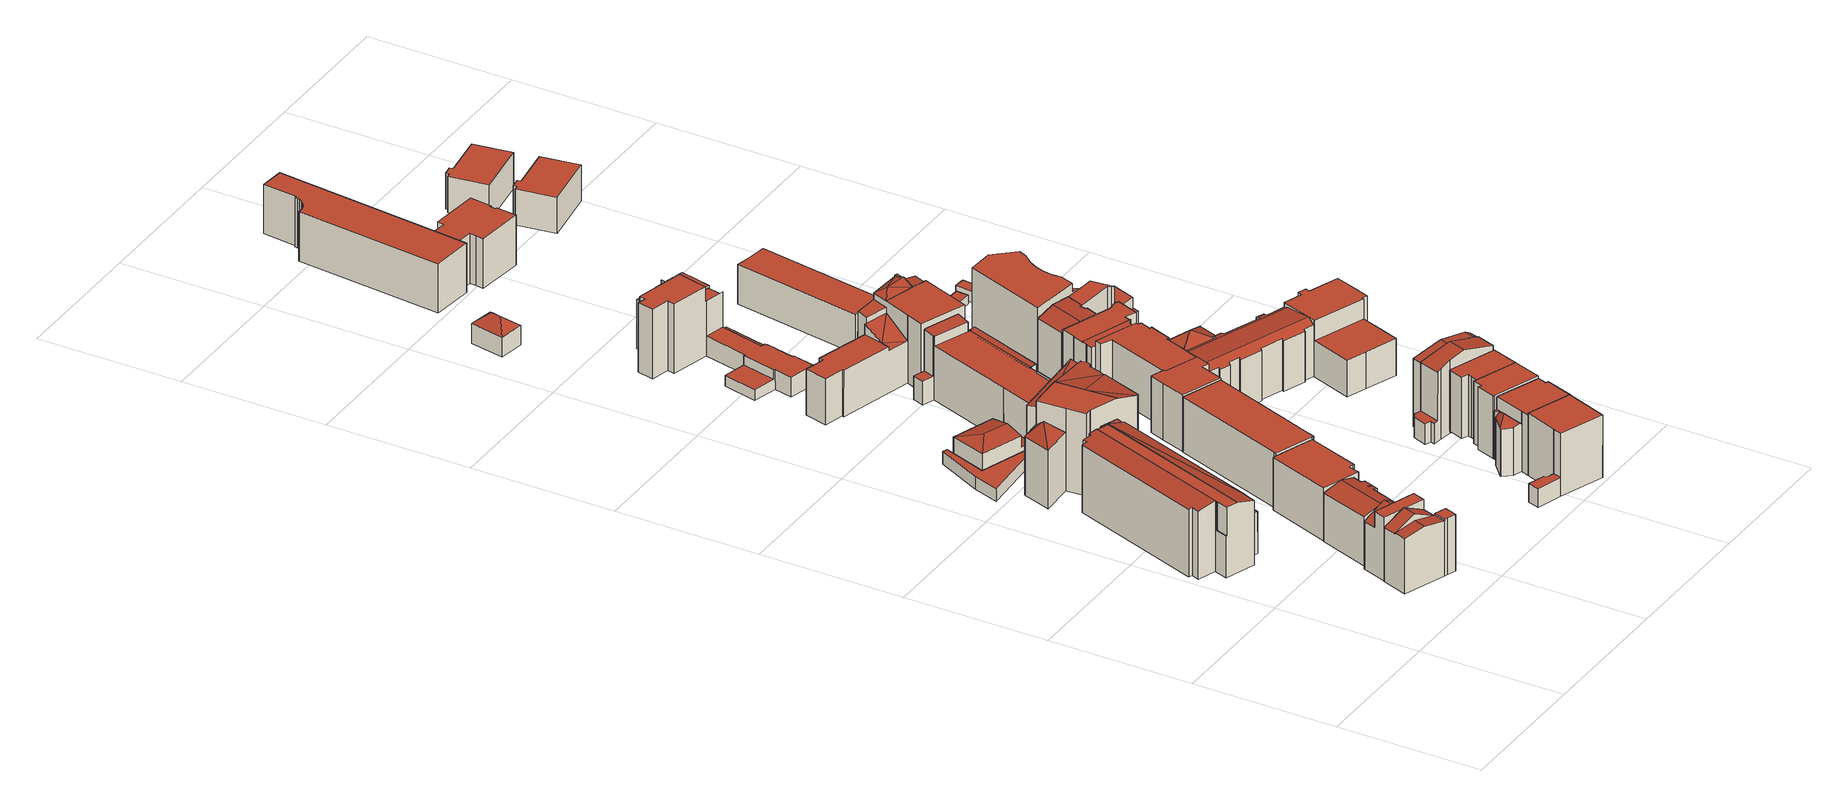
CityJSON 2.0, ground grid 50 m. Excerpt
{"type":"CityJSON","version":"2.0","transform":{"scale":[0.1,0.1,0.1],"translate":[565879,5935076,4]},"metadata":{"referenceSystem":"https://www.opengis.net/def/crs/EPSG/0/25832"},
"CityObjects":{
"building1":{"type":"Building","attributes":{"Gemeindeschluessel":"02000000","Geometrietyp2DReferenz":"3000","function":"31001_1010","roofType":"3100","measuredHeight":22.83,"storeysAboveGround":3},"geometry":[{"type":"MultiSurface","lod":"2","boundaries":[[[0,1,2,3,4]],[[2,5,6,7,8]],[[9,10,11,1,0]],[[11,12,13,6,5]],[[14,15,16,17,18]],[[8,3,2]],[[11,10,12]],[[9,15,14,10]],[[19,18,17,20]],[[20,17,16,21]],[[21,16,15,22]],[[23,24,25,26,19,20,21,22]],[[23,22,15,9,0,4]],[[19,26,10,14,18]],[[26,25,13,12,10]],[[1,11,5,2]],[[25,24,7,6,13]],[[24,23,4,3,8,7]]],"semantics":{"surfaces":[{"type":"RoofSurface"},{"type":"WallSurface"},{"type":"GroundSurface"}],"values":[0,0,0,0,0,1,1,1,1,1,1,2,1,1,1,1,1,1]}}]},
"building2":{"type":"Building","attributes":{"Gemeindeschluessel":"02000000","Geometrietyp2DReferenz":"3000","function":"31001_1010","roofType":"3100","measuredHeight":22.33,"storeysAboveGround":3},"geometry":[{"type":"MultiSurface","lod":"2","boundaries":[[[27,28,29,30]],[[31,32,33,34]],[[32,31,35,36]],[[37,29,28,38]],[[39,36,35,40]],[[41,42,43,44]],[[44,43,45,46]],[[47,48,49,50]],[[51,33,32,36,39,42,41]],[[47,50,52,37,38,51,41,44,46]],[[48,47,46,45]],[[52,50,49,40,35]],[[37,52,35,30,29]],[[27,30,35,31,34]],[[51,38,28,27,34,33]],[[48,45,43,42,39,40,49]]],"semantics":{"surfaces":[{"type":"RoofSurface"},{"type":"WallSurface"},{"type":"GroundSurface"}],"values":[0,0,0,1,1,1,1,1,1,2,1,1,1,1,1,0]}}]},
"building3":{"type":"Building","attributes":{"Gemeindeschluessel":"02000000","Geometrietyp2DReferenz":"3000","function":"31001_2010","roofType":"1000","measuredHeight":24.83,"storeysAboveGround":5},"geometry":[{"type":"MultiSurface","lod":"2","boundaries":[[[53,54,55,56,57,58,59,60,61,62,63,64]],[[65,66,67,68]],[[69,70,71,72]],[[73,74,75,76]],[[77,64,63,78]],[[78,63,62,79]],[[79,62,61,80]],[[80,61,60,81]],[[81,60,59,82]],[[83,58,57,84]],[[74,84,57,56,75]],[[85,55,54,86]],[[86,54,53,87]],[[87,53,64,77]],[[73,88,84,74]],[[72,66,65,69]],[[89,90,91,92]],[[92,91,93,94]],[[94,93,95,96]],[[82,59,58,83,97,67,98]],[[96,95,99,68,100,101]],[[102,103,85,86,87,77,78,79,80,81,82,98,104,105,89,92,94,96,101]],[[103,102,106,107,108,88,73,76]],[[105,104,71,70,109,110]],[[90,89,105,110]],[[109,70,69,65,68,99]],[[104,98,67,66,72,71]],[[106,102,101,100]],[[67,97,108,107]],[[85,103,76,75,56,55]],[[109,99,95,93,91,90,110]],[[107,106,100,68,67]],[[108,97,83,84,88]]],"semantics":{"surfaces":[{"type":"RoofSurface"},{"type":"WallSurface"},{"type":"GroundSurface"}],"values":[0,0,0,0,1,1,1,1,1,1,1,1,1,1,1,1,1,1,1,1,1,2,1,1,1,1,1,1,1,1,0,0,0]}}]},
"building4":{"type":"Building","attributes":{"Gemeindeschluessel":"02000000","Geometrietyp2DReferenz":"3000","function":"31001_3020","roofType":"3100","measuredHeight":18.95,"storeysAboveGround":5},"geometry":[{"type":"MultiSurface","lod":"2","boundaries":[[[111,112,113,114,115,116]],[[117,118,119,120,121,122,123,124,125,126,114]],[[127,128,129,117,113,112]],[[130,131,132,133,134,135]],[[136,137,138,139]],[[140,141,142,143]],[[143,142,144,145]],[[134,146,147,135]],[[148,149,150,151]],[[151,150,152,153]],[[131,124,123,132]],[[154,122,121,155]],[[155,121,120,156]],[[156,120,119,157]],[[129,118,117]],[[114,126,115]],[[158,159,160,161]],[[162,163,164,165]],[[166,147,146,144,142,141,152,150,149,162,165,138,137]],[[167,164,163,168]],[[169,158,161,170,171,172,173,136,139,167,168,148,151,153,140,143,145,174,154,155,156,157]],[[136,173,166,137]],[[159,158,169,128,127]],[[172,171,125,124,131,130]],[[169,157,119,118,129,128]],[[154,174,133,132,123,122]],[[170,161,160,111,116]],[[117,114,113]],[[171,170,116,115,126,125]],[[173,172,130,135,147,166]],[[174,145,144,146,134,133]],[[140,153,152,141]],[[148,168,163,162,149]],[[167,139,138,165,164]],[[159,127,112,111,160]]],"semantics":{"surfaces":[{"type":"RoofSurface"},{"type":"WallSurface"},{"type":"GroundSurface"}],"values":[0,0,0,0,1,1,1,1,1,1,1,1,1,1,1,1,1,0,0,1,2,1,1,1,1,1,1,1,1,1,1,1,1,1,0]}}]},
"building5":{"type":"Building","attributes":{"Gemeindeschluessel":"02000000","Geometrietyp2DReferenz":"3000","function":"31001_3020","roofType":"1000","measuredHeight":18.59,"storeysAboveGround":6},"geometry":[{"type":"MultiSurface","lod":"2","boundaries":[[[175,176,177,178,179,180,181,182,183]],[[184,185,186,187,188,189,190,191,192]],[[184,183,182,185]],[[185,182,181,186]],[[186,181,180,187]],[[187,180,179,188]],[[188,179,178,189]],[[189,178,177,190]],[[190,177,176,191]],[[191,176,175,192]],[[184,192,175,183]]],"semantics":{"surfaces":[{"type":"RoofSurface"},{"type":"GroundSurface"},{"type":"WallSurface"}],"values":[0,1,2,2,2,2,2,2,2,2,2]}}]},
"building6":{"type":"Building","attributes":{"Gemeindeschluessel":"02000000","Geometrietyp2DReferenz":"3000","function":"31001_2140","roofType":"1000","measuredHeight":4.41},"geometry":[{"type":"MultiSurface","lod":"2","boundaries":[[[193,194,195,196]],[[196,195,197,198]],[[199,200,201,202]],[[202,201,203,204]],[[204,203,205,206]],[[206,205,194,193]],[[198,197,200,199]],[[198,199,202,204,206,193,196]],[[200,197,195,194,205,203,201]]],"semantics":{"surfaces":[{"type":"WallSurface"},{"type":"GroundSurface"},{"type":"RoofSurface"}],"values":[0,0,0,0,0,0,0,1,2]}}]},
"building7":{"type":"Building","attributes":{"Gemeindeschluessel":"02000000","Geometrietyp2DReferenz":"3000","function":"31001_1010","roofType":"1000","measuredHeight":28.98,"storeysAboveGround":6},"geometry":[{"type":"MultiSurface","lod":"2","boundaries":[[[207,208,209]],[[208,210,209]],[[208,211,210]],[[207,212,211,208]],[[213,214,215,216,217]],[[218,219,220]],[[221,222,223,224,225,226,227,228,229,230,231]],[[232,233,221,231]],[[234,235,236,237,233,232]],[[238,234,232]],[[231,239,240,232]],[[207,241,242,212]],[[232,240,243,238]],[[244,245,246,247]],[[247,246,248,249]],[[250,251,252,253]],[[215,254,255,216]],[[256,229,228,257]],[[257,228,227,258]],[[258,227,226,259]],[[259,226,225,260]],[[260,225,224,261]],[[261,224,223,262]],[[262,223,222,263]],[[264,237,236,265]],[[265,236,235,266]],[[267,210,211,212,242,268,269]],[[270,217,216,255,219,218,230,229,256]],[[266,235,234,238,243,245,244]],[[264,265,266,244,247,249,271,272,267,269,250,253,273,274,270,256,257,258,259,260,261,262,263]],[[272,271,275,241,207,209]],[[264,263,222,221,233,237]],[[273,253,252,254,215,214]],[[270,274,213,217]],[[274,273,214,213]],[[275,271,249,248]],[[276,239,231,230,218,220,277]],[[250,269,268,276,277,251]],[[267,272,209,210]],[[277,220,219,255,254,252,251]],[[275,248,246,245,243,240,239,276,268,242,241]]],"semantics":{"surfaces":[{"type":"RoofSurface"},{"type":"WallSurface"},{"type":"GroundSurface"}],"values":[0,0,0,0,0,0,0,0,0,0,1,1,1,1,1,1,1,1,1,1,1,1,1,1,1,1,1,1,1,2,1,1,1,1,1,1,1,1,1,0,0]}}]},
"building8":{"type":"Building","attributes":{"Gemeindeschluessel":"02000000","Geometrietyp2DReferenz":"3000","function":"31001_2010","roofType":"1000","measuredHeight":19.26,"storeysAboveGround":6},"geometry":[{"type":"MultiSurface","lod":"2","boundaries":[[[278,279,280,281,282,283,284,285,286]],[[287,288,289,290,291,292,293,294,295]],[[294,281,280,295]],[[287,279,278,288]],[[289,286,285,290]],[[290,285,284,291]],[[291,284,283,292]],[[292,283,282,293]],[[293,282,281,294]],[[289,288,278,286]],[[287,295,280,279]]],"semantics":{"surfaces":[{"type":"RoofSurface"},{"type":"GroundSurface"},{"type":"WallSurface"}],"values":[0,1,2,2,2,2,2,2,2,2,2]}}]},
"building9":{"type":"Building","attributes":{"name":"Sophie-Barat-Schule","Gemeindeschluessel":"02000000","Geometrietyp2DReferenz":"3000","function":"31001_3021","roofType":"1000","measuredHeight":23.2,"storeysAboveGround":5},"geometry":[{"type":"MultiSurface","lod":"2","boundaries":[[[296,297,298]],[[299,300,296,298]],[[301,302,303,304]],[[305,306,307,308]],[[309,310,311,312,313,314,315]],[[316,317,318,319,320]],[[321,322,323,324]],[[325,302,301,326]],[[327,308,307,328]],[[328,307,306,329]],[[303,315,314,304]],[[330,313,312,331]],[[319,312,311,332,320]],[[332,311,310,333]],[[320,332,334,316]],[[335,336,337,338]],[[338,337,339,340]],[[341,318,317,342]],[[343,327,328,329,339,337,336,334,332,333,344,323,322,345,346]],[[324,323,344,347,348,349,350,351]],[[335,338,340,352,353,198,196,193,348,347,354,325,326,330,331,341,342]],[[349,348,193,298,297]],[[351,350,300,299,355]],[[193,196,345,322,321,355,299,298]],[[354,347,344,333,310,309]],[[330,326,301,304,314,313]],[[335,342,317,316,334,336]],[[341,331,312,319,318]],[[352,340,339,329,306,305]],[[325,354,309,315,303,302]],[[353,352,305,308,327,343]],[[198,353,343,346]],[[196,198,346,345]],[[351,355,321,324]],[[300,350,349,297,296]]],"semantics":{"surfaces":[{"type":"RoofSurface"},{"type":"WallSurface"},{"type":"GroundSurface"}],"values":[0,0,0,0,0,0,1,1,1,1,1,1,1,1,1,1,1,1,0,1,2,1,1,1,1,1,1,1,1,1,1,1,1,0,0]}}]},
"building10":{"type":"Building","attributes":{"Gemeindeschluessel":"02000000","Geometrietyp2DReferenz":"3000","function":"31001_2010","roofType":"1000","measuredHeight":22.12,"storeysAboveGround":4},"geometry":[{"type":"MultiSurface","lod":"2","boundaries":[[[356,357,358,359,360,361,362,363]],[[364,363,362,365]],[[365,362,361,366]],[[366,361,360,367]],[[367,360,359,368]],[[369,356,363,364]],[[357,370,371,358]],[[372,373,374,375]],[[376,369,364,365,366,367,368,377,372,375]],[[378,376,375,374]],[[373,372,377,379]],[[369,376,378,370,357,356]],[[377,368,359,358,371,379]],[[373,379,371,370,378,374]]],"semantics":{"surfaces":[{"type":"RoofSurface"},{"type":"WallSurface"},{"type":"GroundSurface"}],"values":[0,1,1,1,1,1,1,1,2,1,1,1,1,0]}}]},
"building11":{"type":"Building","attributes":{"Gemeindeschluessel":"02000000","Geometrietyp2DReferenz":"3000","function":"31001_3010","roofType":"3200","measuredHeight":10.54,"storeysAboveGround":2},"geometry":[{"type":"MultiSurface","lod":"2","boundaries":[[[380,381,382,383]],[[384,380,383]],[[381,385,382]],[[384,385,381,380]],[[386,383,382,387]],[[388,384,383,386]],[[387,382,385,389]],[[389,385,384,388]],[[388,386,387,389]]],"semantics":{"surfaces":[{"type":"RoofSurface"},{"type":"WallSurface"},{"type":"GroundSurface"}],"values":[0,0,0,0,1,1,1,1,2]}}]},
"building12":{"type":"Building","attributes":{"Gemeindeschluessel":"02000000","Geometrietyp2DReferenz":"3000","function":"31001_1010","roofType":"1000","measuredHeight":19.87,"storeysAboveGround":5},"geometry":[{"type":"MultiSurface","lod":"2","boundaries":[[[390,391,392,393,394,395,396,397,398]],[[399,400,401,402,403,404,405,406,407]],[[407,406,391,390]],[[406,405,392,391]],[[405,404,393,392]],[[404,403,394,393]],[[403,402,395,394]],[[402,401,396,395]],[[401,400,397,396]],[[400,399,398,397]],[[399,407,390,398]]],"semantics":{"surfaces":[{"type":"GroundSurface"},{"type":"RoofSurface"},{"type":"WallSurface"}],"values":[0,1,2,2,2,2,2,2,2,2,2]}}]},
"building13":{"type":"Building","attributes":{"Gemeindeschluessel":"02000000","Geometrietyp2DReferenz":"3000","function":"31001_3020","roofType":"1000","measuredHeight":25.64,"storeysAboveGround":5},"geometry":[{"type":"MultiSurface","lod":"2","boundaries":[[[408,409,410]],[[411,412,413,414,409]],[[408,415,411,409]],[[416,417,418,419]],[[420,421,422]],[[423,420,422]],[[420,424,421]],[[425,426,427,428,429,430,431,432,433]],[[434,435,436,437]],[[438,439,440,441]],[[441,440,442,443]],[[409,444,410]],[[445,446,447,448]],[[448,447,439,438]],[[409,414,449]],[[411,416,419,412]],[[427,450,428]],[[423,426,425]],[[433,432,424]],[[451,430,429,452]],[[453,436,435,454]],[[455,450,427,422,456,457]],[[458,456,415,408,410,444,446,445]],[[459,460,458,445,448,438,441,443,461,462,453,454,451,452]],[[449,414,413,462,461,463]],[[453,462,413,412,419,418,437,436]],[[434,437,418,417,421,424,432,431]],[[458,460,457,456]],[[459,452,429,428,450,455]],[[460,459,455,457]],[[451,454,435,434,431,430]],[[425,433,464]],[[427,426,423,422]],[[456,422,421,417,416,411,415]],[[463,461,443,442]],[[423,425,464,420]],[[464,433,424,420]],[[463,442,440,439,447,446,444,409,449]]],"semantics":{"surfaces":[{"type":"RoofSurface"},{"type":"WallSurface"},{"type":"GroundSurface"}],"values":[0,0,0,0,0,0,0,0,0,1,1,1,1,1,1,1,1,1,1,1,1,0,1,2,1,1,1,1,1,1,1,1,1,1,1,0,0,0]}}]},
"building14":{"type":"Building","attributes":{"Gemeindeschluessel":"02000000","Geometrietyp2DReferenz":"3000","function":"31001_3020","roofType":"1000","measuredHeight":24.41,"storeysAboveGround":6},"geometry":[{"type":"MultiSurface","lod":"2","boundaries":[[[465,466,467,468]],[[469,470,471,472,473,474]],[[475,476,477,478]],[[479,480,481,482]],[[482,481,483,484]],[[484,483,485,486]],[[487,468,467,488]],[[470,489,490,491,471]],[[492,474,473,493]],[[494,469,474,492]],[[465,495,496,466]],[[497,498,499,500]],[[501,502,503,504]],[[504,503,505,506]],[[506,505,507,508]],[[478,509,510,475]],[[511,512,513,514]],[[514,513,515,516]],[[471,491,517,472]],[[518,519,520,521]],[[521,520,522,523]],[[523,522,524,525]],[[525,524,526,527]],[[528,477,476,529]],[[501,504,506,508,530,531,511,514,516,532,533,534,535,487,488,536,537,538,539,479,482,484,486,540,494,492,493,518,521,523,525,527]],[[541,542,515,513,512,510,509,497,500,543,496,495,544,545]],[[546,547,548,490,489,549,485,483,481,480]],[[507,505,503,502,526,524,522,520,519,517,491,550,551,499,498,552]],[[485,549,540,486]],[[546,480,479,539]],[[548,547,538,537,551,550]],[[541,545,534,533]],[[543,500,499,551,537,536]],[[511,531,529,476,475,510,512]],[[542,541,533,532]],[[515,542,532,516]],[[526,502,501,527]],[[531,530,552,498,528,529]],[[507,552,530,508]],[[497,509,478,477,528,498]],[[545,544,535,534]],[[518,493,473,472,517,519]],[[494,540,549,489,470,469]],[[550,491,490,548]],[[547,546,539,538]],[[487,535,544,495,465,468]],[[536,488,467,466,496,543]]],"semantics":{"surfaces":[{"type":"RoofSurface"},{"type":"WallSurface"},{"type":"GroundSurface"}],"values":[0,0,0,1,1,1,1,1,1,1,1,1,1,1,1,1,1,1,1,1,1,1,1,1,2,0,0,0,1,1,1,1,1,1,1,1,1,1,1,1,1,1,1,1,1,1,1]}}]},
"building15":{"type":"Building","attributes":{"Gemeindeschluessel":"02000000","Geometrietyp2DReferenz":"3000","function":"51009_1610","roofType":"1000","measuredHeight":18.39},"geometry":[{"type":"MultiSurface","lod":"2","boundaries":[[[553,554,555,556,339,557,558]],[[559,560,561,562,563,564,565]],[[562,556,555,563]],[[563,555,554,564]],[[564,554,553,565]],[[559,558,557,560]],[[560,557,339,561]],[[561,339,556,562]],[[559,565,553,558]]],"semantics":{"surfaces":[{"type":"RoofSurface"},{"type":"GroundSurface"},{"type":"WallSurface"}],"values":[0,1,2,2,2,2,2,2,2]}}]},
"building16":{"type":"Building","attributes":{"Gemeindeschluessel":"02000000","Geometrietyp2DReferenz":"3000","function":"31001_1010","roofType":"1000","measuredHeight":21.29,"storeysAboveGround":6},"geometry":[{"type":"MultiSurface","lod":"2","boundaries":[[[566,567,568,569,570]],[[568,571,572,573,574,569]],[[575,576,568,567]],[[576,577,578,579,580,571,568]],[[581,566,570,582]],[[583,574,573,584]],[[584,573,572,585]],[[575,586,587,576]],[[588,589,590,591]],[[591,590,592,593]],[[593,592,594,595]],[[595,594,596,597]],[[597,596,598,599]],[[599,598,600,601]],[[601,600,602,375]],[[603,580,579,604]],[[604,579,578,605]],[[605,578,577,606]],[[372,607,581,582,583,584,585,603,604,605,606,588,591,593,595,597,599,601,375]],[[581,607,586,575,567,566]],[[588,606,577,576,587,589]],[[608,372,375,602]],[[586,607,372,608]],[[603,585,572,571,580]],[[583,582,570,569,574]],[[608,602,600,598,596,594,592,590,589,587,586]]],"semantics":{"surfaces":[{"type":"RoofSurface"},{"type":"WallSurface"},{"type":"GroundSurface"}],"values":[0,0,0,0,1,1,1,1,1,1,1,1,1,1,1,1,1,1,2,1,1,1,1,1,1,0]}}]},
"building17":{"type":"Building","attributes":{"Gemeindeschluessel":"02000000","Geometrietyp2DReferenz":"3000","function":"31001_1010","roofType":"1000","measuredHeight":19.92,"storeysAboveGround":4},"geometry":[{"type":"MultiSurface","lod":"2","boundaries":[[[609,610,611,612]],[[612,611,613,614]],[[614,613,615,616]],[[616,615,617,618]],[[618,617,619,620]],[[620,619,621,622]],[[622,621,623,624]],[[625,626,627,628]],[[628,627,629,630]],[[630,629,631,632]],[[633,634,635,636]],[[637,638,634,633]],[[631,629,627,626,635,634,638,623,621,619,617,615,613,611,610]],[[609,612,614,616,618,620,622,624,637,633,636,625,628,630,632]],[[637,624,623,638]],[[625,636,635,626]],[[609,632,631,610]]],"semantics":{"surfaces":[{"type":"WallSurface"},{"type":"RoofSurface"},{"type":"GroundSurface"}],"values":[0,0,0,0,0,0,0,0,0,0,0,0,1,2,0,0,0]}}]},
"building18":{"type":"Building","attributes":{"Gemeindeschluessel":"02000000","Geometrietyp2DReferenz":"3000","function":"31001_1120","roofType":"1000","measuredHeight":21.95,"storeysAboveGround":6},"geometry":[{"type":"MultiSurface","lod":"2","boundaries":[[[639,640,641,642,643,644,645,646,647,648]],[[588,606,605,649,650,651,652,653,654,655]],[[605,646,645,649]],[[649,645,644,650]],[[650,644,643,651]],[[651,643,642,652]],[[652,642,641,653]],[[653,641,640,654]],[[654,640,639,655]],[[588,648,647,606]],[[606,647,646,605]],[[588,655,639,648]]],"semantics":{"surfaces":[{"type":"RoofSurface"},{"type":"GroundSurface"},{"type":"WallSurface"}],"values":[0,1,2,2,2,2,2,2,2,2,2,2]}}]},
"building19":{"type":"Building","attributes":{"Gemeindeschluessel":"02000000","Geometrietyp2DReferenz":"3000","function":"31001_2010","roofType":"1000","measuredHeight":21.55,"storeysAboveGround":7},"geometry":[{"type":"MultiSurface","lod":"2","boundaries":[[[656,657,658,659,660,661,662,663,664]],[[665,666,667,668,669,670,671,672,673]],[[665,661,660,666]],[[666,660,659,667]],[[667,659,658,668]],[[668,658,657,669]],[[669,657,656,670]],[[671,664,663,672]],[[672,663,662,673]],[[671,670,656,664]],[[665,673,662,661]]],"semantics":{"surfaces":[{"type":"RoofSurface"},{"type":"GroundSurface"},{"type":"WallSurface"}],"values":[0,1,2,2,2,2,2,2,2,2,2]}}]},
"building20":{"type":"Building","attributes":{"Gemeindeschluessel":"02000000","Geometrietyp2DReferenz":"3000","function":"31001_1010","roofType":"1000","measuredHeight":19.27,"storeysAboveGround":3},"geometry":[{"type":"MultiSurface","lod":"2","boundaries":[[[674,675,676,677,678,679,680,681,682,683,684]],[[685,684,683,686]],[[686,683,682,687]],[[688,681,680,689]],[[690,679,678,691]],[[691,678,677,692]],[[692,677,676,693]],[[693,676,675,694]],[[694,675,674,695]],[[696,697,698,699]],[[699,698,700,701]],[[702,703,704,705]],[[705,704,706,707]],[[707,706,708,709]],[[710,711,689,712]],[[713,710,712,690,691,692,693,694,695,685,686,687,696,699,701,702,705,707,709]],[[711,710,713,714]],[[714,713,709,708]],[[703,702,701,700]],[[685,695,674,684]],[[690,712,689,680,679]],[[696,687,682,681,688,697]],[[703,700,698,697,688,689,711,714,708,706,704]]],"semantics":{"surfaces":[{"type":"RoofSurface"},{"type":"WallSurface"},{"type":"GroundSurface"}],"values":[0,1,1,1,1,1,1,1,1,1,1,1,1,1,1,2,1,1,1,1,1,1,0]}}]},
"building21":{"type":"Building","attributes":{"Gemeindeschluessel":"02000000","Geometrietyp2DReferenz":"3000","function":"31001_1010","roofType":"3100","measuredHeight":27.21,"storeysAboveGround":5},"geometry":[{"type":"MultiSurface","lod":"2","boundaries":[[[715,716,717,718,719,720,721]],[[722,723,724,725,726,727,728,729]],[[730,731,732,733]],[[734,729,728,735,736,737]],[[734,738,739,733,732]],[[737,740,741,739,738]],[[742,721,720,743]],[[743,720,719,744]],[[745,716,715,746]],[[746,715,721,742]],[[717,725,724,718]],[[747,727,726,748]],[[737,736,740]],[[749,747,748,745,746,742,743,744,750,751,752]],[[752,751,730,733,739,741]],[[734,732,731,722,729]],[[734,737,738]],[[749,752,741,740,736,735]],[[747,749,735,728,727]],[[751,750,723,722,731,730]],[[745,748,726,725,717,716]],[[750,744,719,718,724,723]]],"semantics":{"surfaces":[{"type":"RoofSurface"},{"type":"WallSurface"},{"type":"GroundSurface"}],"values":[0,0,0,0,0,0,1,1,1,1,1,1,1,2,1,1,1,1,1,1,1,1]}}]},
"building22":{"type":"Building","attributes":{"Gemeindeschluessel":"02000000","Geometrietyp2DReferenz":"3000","function":"31001_2010","roofType":"1000","measuredHeight":13.94,"storeysAboveGround":4},"geometry":[{"type":"MultiSurface","lod":"2","boundaries":[[[753,754,755,756,757]],[[758,759,760,761,762]],[[758,757,756,759]],[[759,756,755,760]],[[760,755,754,761]],[[761,754,753,762]],[[758,762,753,757]]],"semantics":{"surfaces":[{"type":"RoofSurface"},{"type":"GroundSurface"},{"type":"WallSurface"}],"values":[0,1,2,2,2,2,2]}}]},
"building23":{"type":"Building","attributes":{"Gemeindeschluessel":"02000000","Geometrietyp2DReferenz":"3000","function":"31001_2010","roofType":"1000","measuredHeight":17.37,"storeysAboveGround":5},"geometry":[{"type":"MultiSurface","lod":"2","boundaries":[[[763,764,765,766]],[[766,765,767,768]],[[768,767,769,770]],[[771,772,773,774]],[[774,773,775,776]],[[776,775,777,778]],[[778,777,779,780]],[[780,779,781,782]],[[782,781,783,784]],[[784,783,785,786]],[[786,785,787,788]],[[787,785,783,781,779,777,775,773,772,789,769,767,765,764,790,791]],[[792,793,763,766,768,770,794,771,774,776,778,780,782,784,786,788]],[[771,794,789,772]],[[792,788,787,791]],[[794,770,769,789]],[[763,793,790,764]],[[793,792,791,790]]],"semantics":{"surfaces":[{"type":"WallSurface"},{"type":"RoofSurface"},{"type":"GroundSurface"}],"values":[0,0,0,0,0,0,0,0,0,0,0,1,2,0,0,0,0,0]}}]},
"building24":{"type":"Building","attributes":{"Gemeindeschluessel":"02000000","Geometrietyp2DReferenz":"3000","function":"31001_1120","roofType":"1000","measuredHeight":20.01,"storeysAboveGround":6},"geometry":[{"type":"MultiSurface","lod":"2","boundaries":[[[795,796,797,798,799,800,801,802,803,804,805,806,807,808,809,810,811]],[[809,812,813,814,815,816,810]],[[813,817,818,819,820,821,822,823,824,825,826,814]],[[827,828,829,830,831,832]],[[833,834,835,836,837,812,808,838,839,840,841,842,843,844,845]],[[846,806,805,847]],[[847,805,804,848]],[[848,804,803,849]],[[849,803,802,850]],[[850,802,801,851]],[[851,801,800,852]],[[852,800,799,853]],[[853,799,798,854]],[[854,798,797,855]],[[855,797,796,856]],[[856,796,795,857]],[[857,795,811,858]],[[859,816,815,860]],[[861,826,825,862]],[[862,825,824,863]],[[863,824,823,864]],[[864,823,822,865]],[[865,822,821,866]],[[866,821,820,867]],[[867,820,819,868]],[[868,819,818,869]],[[870,829,828,871]],[[871,828,827,872]],[[872,827,832,873]],[[807,838,808]],[[874,836,835,875]],[[875,835,834,876]],[[876,834,833,877]],[[878,845,844,879]],[[879,844,843,880]],[[880,843,842,881]],[[830,841,840,831]],[[870,871,872,873,882,846,847,848,849,850,851,852,853,854,855,856,857,858,859,860,861,862,863,864,865,866,867,868,869,874,875,876,877,878,879,880,881]],[[878,877,833,845]],[[812,837,817,813]],[[870,881,842,841,830,829]],[[882,873,832,831,840,839]],[[874,869,818,817,837,836]],[[861,860,815,814,826]],[[846,882,839,838,807,806]],[[808,812,809]],[[859,858,811,810,816]]],"semantics":{"surfaces":[{"type":"RoofSurface"},{"type":"WallSurface"},{"type":"GroundSurface"}],"values":[0,0,0,0,0,1,1,1,1,1,1,1,1,1,1,1,1,1,1,1,1,1,1,1,1,1,1,1,1,1,1,1,1,1,1,1,1,2,1,1,1,1,1,1,1,1,1]}}]},
"building25":{"type":"Building","attributes":{"Gemeindeschluessel":"02000000","Geometrietyp2DReferenz":"3000","function":"31001_2010","roofType":"3100","measuredHeight":19.73,"storeysAboveGround":4},"geometry":[{"type":"MultiSurface","lod":"2","boundaries":[[[883,884,885,886,887,888,889,890]],[[891,892,893,894,895]],[[896,897,898,899]],[[900,901,902,903]],[[904,905,906,907]],[[889,908,909,890]],[[910,911,912,913]],[[914,888,887,915]],[[895,886,885,891]],[[916,884,883,917]],[[898,893,892,899]],[[918,897,896,919]],[[918,919,920,916,917,910,913,904,907,900,903,921,914,915,922]],[[914,921,923,924,908,889,888]],[[920,919,896,899,892,891]],[[918,922,894,893,898,897]],[[916,920,891,885,884]],[[922,915,887,886,895,894]],[[910,917,883,890,909,911]],[[905,904,913,912]],[[900,907,906,925,901]],[[923,921,903,902]],[[925,906,905,912,911,909,908,924]],[[925,924,923,902,901]]],"semantics":{"surfaces":[{"type":"RoofSurface"},{"type":"WallSurface"},{"type":"GroundSurface"}],"values":[0,0,0,1,1,1,1,1,1,1,1,1,2,1,1,1,1,1,1,1,1,1,0,0]}}]},
"building26":{"type":"Building","attributes":{"Gemeindeschluessel":"02000000","Geometrietyp2DReferenz":"3000","function":"31001_2010","roofType":"1000","measuredHeight":17.46,"storeysAboveGround":5},"geometry":[{"type":"MultiSurface","lod":"2","boundaries":[[[926,927,928,929,930,931,932,933,934,935,936,937,938]],[[939,940,941,942,943,944,945,946,947,948,949,950,951]],[[951,950,927,926]],[[950,949,928,927]],[[949,948,929,928]],[[948,947,930,929]],[[947,946,931,930]],[[946,945,932,931]],[[945,944,933,932]],[[944,943,934,933]],[[943,942,935,934]],[[942,941,936,935]],[[941,940,937,936]],[[940,939,938,937]],[[939,951,926,938]]],"semantics":{"surfaces":[{"type":"GroundSurface"},{"type":"RoofSurface"},{"type":"WallSurface"}],"values":[0,1,2,2,2,2,2,2,2,2,2,2,2,2,2]}}]},
"building27":{"type":"Building","attributes":{"Gemeindeschluessel":"02000000","Geometrietyp2DReferenz":"3000","function":"31001_2460","roofType":"1000","measuredHeight":19.79,"storeysAboveGround":1},"geometry":[{"type":"MultiSurface","lod":"2","boundaries":[[[952,953,954,955,956,957]],[[958,959,960,953,952]],[[953,961,962,963,954]],[[964,965,966,967,968,969]],[[960,970,971,972,973,961,953]],[[974,975,976,977,978,979,980,981,982,983,984,985]],[[986,957,956,987]],[[987,956,955,988]],[[989,959,958,990]],[[969,963,962,964]],[[991,968,967,992]],[[992,967,966,993]],[[993,966,965,994]],[[984,973,972,985]],[[995,971,970,996]],[[997,983,982,998]],[[998,982,981,999]],[[999,981,980,1000]],[[1000,980,979,1001]],[[1001,979,978,1002]],[[1002,978,977,1003]],[[1003,977,976,1004]],[[1004,976,975,1005]],[[1005,975,974,1006]],[[995,996,989,990,986,987,988,991,992,993,994,1007,997,998,999,1000,1001,1002,1003,1004,1005,1006]],[[991,988,955,954,963,969,968]],[[1007,994,965,964,962,961]],[[995,1006,974,985,972,971]],[[997,1007,961,973,984,983]],[[989,996,970,960,959]],[[986,990,958,952,957]]],"semantics":{"surfaces":[{"type":"RoofSurface"},{"type":"WallSurface"},{"type":"GroundSurface"}],"values":[0,0,0,0,0,0,1,1,1,1,1,1,1,1,1,1,1,1,1,1,1,1,1,1,2,1,1,1,1,1,1]}}]},
"building28":{"type":"Building","attributes":{"Gemeindeschluessel":"02000000","Geometrietyp2DReferenz":"3000","function":"31001_1010","roofType":"1000","measuredHeight":21.21,"storeysAboveGround":7},"geometry":[{"type":"MultiSurface","lod":"2","boundaries":[[[1008,1009,1010,1011,1012,1013]],[[1014,1015,1016,1017,1018]],[[1019,1020,1021]],[[1022,1023,1024,1025]],[[1017,1026,1027,1018]],[[1028,1029,1030,1031]],[[1031,1030,1032,1033]],[[1033,1032,1034,1035]],[[1035,1034,1036,1037]],[[1021,1012,1011,1019]],[[1038,1010,1009,1039]],[[1039,1009,1008,1040]],[[1041,1016,1015,1042]],[[1042,1015,1014,1043]],[[1044,1028,1031,1033,1035,1037,1038,1039,1040,1022,1025,1045,1041,1042,1043]],[[1046,1047,1036,1034,1032,1030,1029,1048,1027,1026,1049,1024,1023]],[[1024,1049,1045,1025]],[[1046,1023,1022,1040,1008,1013]],[[1049,1026,1017,1016,1041,1045]],[[1038,1037,1036,1047,1020,1019,1011,1010]],[[1048,1029,1028,1044]],[[1044,1043,1014,1018,1027,1048]],[[1047,1046,1013,1012,1021,1020]]],"semantics":{"surfaces":[{"type":"RoofSurface"},{"type":"WallSurface"},{"type":"GroundSurface"}],"values":[0,0,0,1,1,1,1,1,1,1,1,1,1,1,2,0,1,1,1,1,1,1,1]}}]},
"building29":{"type":"Building","attributes":{"Gemeindeschluessel":"02000000","Geometrietyp2DReferenz":"3000","function":"31001_2500","roofType":"1000","measuredHeight":3.16,"storeysAboveGround":1},"geometry":[{"type":"MultiSurface","lod":"2","boundaries":[[[1050,1051,1052,1053]],[[1053,1052,1054,1055]],[[1055,1054,1056,1057]],[[1058,1059,1060,1061]],[[1057,1056,1059,1058]],[[1051,1050,1061,1060]],[[1061,1050,1053,1055,1057,1058]],[[1051,1060,1059,1056,1054,1052]]],"semantics":{"surfaces":[{"type":"WallSurface"},{"type":"GroundSurface"},{"type":"RoofSurface"}],"values":[0,0,0,0,0,0,1,2]}}]},
"building30":{"type":"Building","attributes":{"Gemeindeschluessel":"02000000","Geometrietyp2DReferenz":"3000","function":"31001_2460","roofType":"1000","measuredHeight":4.01,"storeysAboveGround":1},"geometry":[{"type":"MultiSurface","lod":"2","boundaries":[[[1062,1063,1064,1065]],[[1066,1067,1068,1069]],[[1066,1065,1064,1067]],[[1067,1064,1063,1068]],[[1068,1063,1062,1069]],[[1069,1062,1065,1066]]],"semantics":{"surfaces":[{"type":"RoofSurface"},{"type":"GroundSurface"},{"type":"WallSurface"}],"values":[0,1,2,2,2,2]}}]},
"building31":{"type":"Building","attributes":{"Gemeindeschluessel":"02000000","Geometrietyp2DReferenz":"3000","function":"31001_1010","roofType":"1000","measuredHeight":2.29,"storeysAboveGround":1},"geometry":[{"type":"MultiSurface","lod":"2","boundaries":[[[1070,1071,1072,1073]],[[1074,1075,1076,1077]],[[1074,1073,1072,1075]],[[1075,1072,1071,1076]],[[1076,1071,1070,1077]],[[1077,1070,1073,1074]]],"semantics":{"surfaces":[{"type":"RoofSurface"},{"type":"GroundSurface"},{"type":"WallSurface"}],"values":[0,1,2,2,2,2]}}]},
"building32":{"type":"Building","attributes":{"Gemeindeschluessel":"02000000","Geometrietyp2DReferenz":"3000","function":"31001_1010","roofType":"1000","measuredHeight":12.69,"storeysAboveGround":4},"geometry":[{"type":"MultiSurface","lod":"2","boundaries":[[[1078,1079,1080,1081,1082,1083,1084,1085]],[[1086,1087,1088,1089,1090,1091,1092,1093]],[[1086,1085,1084,1087]],[[1087,1084,1083,1088]],[[1088,1083,1082,1089]],[[1089,1082,1081,1090]],[[1090,1081,1080,1091]],[[1091,1080,1079,1092]],[[1092,1079,1078,1093]],[[1093,1078,1085,1086]]],"semantics":{"surfaces":[{"type":"RoofSurface"},{"type":"GroundSurface"},{"type":"WallSurface"}],"values":[0,1,2,2,2,2,2,2,2,2]}}]},
"building33":{"type":"Building","attributes":{"Gemeindeschluessel":"02000000","Geometrietyp2DReferenz":"3000","function":"31001_1010","roofType":"1000","measuredHeight":12.69,"storeysAboveGround":4},"geometry":[{"type":"MultiSurface","lod":"2","boundaries":[[[1094,1095,1096,1097,1098,1099,1100,1101]],[[1102,1103,1104,1105,1106,1107,1108,1109]],[[1102,1101,1100,1103]],[[1103,1100,1099,1104]],[[1104,1099,1098,1105]],[[1105,1098,1097,1106]],[[1106,1097,1096,1107]],[[1107,1096,1095,1108]],[[1108,1095,1094,1109]],[[1109,1094,1101,1102]]],"semantics":{"surfaces":[{"type":"RoofSurface"},{"type":"GroundSurface"},{"type":"WallSurface"}],"values":[0,1,2,2,2,2,2,2,2,2]}}]}
},
"vertices":[
[333,171,215],[349,214,215],[282,238,203],[274,240,202],[259,197,202],[349,214,237],[365,261,237],[291,287,199],[274,240,199],[408,145,202],[423,188,202],[416,191,203],[423,188,199],[439,235,199],[423,188,208],[408,145,208],[419,141,208],[450,131,208],[464,173,208],[464,173,9],[450,131,9],[419,141,9],[408,145,9],[259,197,9],[291,287,9],[439,235,9],[423,188,9],
[306,329,234],[291,287,234],[439,235,234],[455,278,234],[380,304,223],[395,347,223],[321,373,178],[306,329,178],[455,278,178],[470,321,178],[439,235,11],[291,287,11],[470,321,85],[455,278,85],[481,317,11],[481,317,83],[485,316,82],[485,316,11],[512,308,77],[512,308,11],[497,263,11],[497,263,77],[466,274,83],[466,274,11],[321,373,11],[455,278,11],
[18,796,260],[8,769,260],[73,747,268],[71,741,268],[72,741,268],[255,1262,268],[227,1272,265],[223,1262,265],[192,1273,261],[187,1256,261],[168,1262,259],[5,801,259],[362,1227,247],[299,1249,268],[298,1247,268],[180,705,247],[362,1227,242],[373,1258,242],[310,1281,242],[299,1249,242],[58,700,168],[72,741,168],[71,741,168],[57,700,168],[5,801,20],[168,1262,20],[187,1256,20],[192,1273,20],[223,1262,20],[227,1272,20],[255,1262,267],[72,741,267],[73,747,20],[8,769,20],[18,796,20],[58,700,267],[363,1226,20],[363,1226,168],[396,1215,168],[396,1215,20],[408,1211,168],[408,1211,20],[226,688,168],[226,688,20],[298,1247,267],[298,1247,20],[180,705,168],[178,705,248],[178,705,20],[162,663,20],[57,700,20],[310,1281,20],[374,1258,20],[162,663,248],[100,685,268],[100,685,267],[373,1258,168],[374,1258,168],
[515,351,56],[563,375,67],[563,377,67],[542,384,60],[521,391,54],[511,357,54],[584,370,60],[607,362,60],[616,388,57],[607,405,55],[548,427,55],[531,418,57],[529,422,56],[520,395,60],[521,392,60],[521,391,60],[588,324,55],[596,328,53],[607,362,53],[511,412,53],[520,395,53],[529,422,53],[526,427,53],[490,440,53],[483,421,53],[444,362,21],[444,362,198],[434,334,198],[434,334,21],[491,443,21],[491,443,193],[475,449,198],[475,449,21],[474,445,198],[474,445,21],[490,440,193],[483,421,193],[496,509,21],[496,509,198],[486,480,198],[486,480,21],[502,475,193],[502,475,21],[531,418,21],[548,427,21],[607,405,21],[616,388,21],[579,319,21],[579,319,53],[522,339,53],[522,339,21],[447,525,211],[382,548,193],[321,373,193],[386,351,211],[467,426,198],[321,373,21],[382,548,21],[596,328,21],[511,357,21],[521,392,21],[511,412,21],[467,426,21],[526,427,21],
[513,503,210],[526,542,210],[541,537,210],[544,535,210],[597,688,210],[607,717,210],[469,765,210],[460,768,210],[382,548,210],[382,548,24],[460,768,24],[469,765,24],[607,717,24],[597,688,24],[544,535,24],[541,537,24],[526,542,24],[513,503,24],
[169,1610,18],[169,1610,62],[361,1546,62],[361,1546,18],[357,1536,62],[357,1536,18],[98,1521,18],[98,1521,62],[128,1608,62],[128,1608,18],[207,1767,62],[207,1767,18],[223,1761,62],[223,1761,18],
[243,1363,232],[193,1410,284],[128,1357,232],[163,1458,232],[237,1462,232],[238,1462,232],[504,1543,236],[359,1535,236],[360,1511,240],[552,1521,240],[561,1546,236],[537,1479,278],[551,1519,278],[362,1469,284],[506,1381,292],[516,1407,292],[513,1408,293],[522,1431,293],[520,1431,293],[523,1439,293],[536,1444,291],[543,1463,291],[535,1475,293],[537,1479,293],[362,1469,314],[368,1369,314],[505,1377,293],[449,1232,293],[452,1231,293],[452,1232,293],[454,1232,293],[374,1258,314],[362,1469,316],[368,1369,316],[243,1363,316],[238,1462,316],[374,1258,316],[272,1294,26],[272,1294,316],[271,1295,316],[271,1295,26],[248,1293,316],[248,1293,26],[255,1505,26],[255,1505,278],[360,1510,278],[360,1510,26],[360,1511,278],[552,1521,278],[535,1475,26],[543,1463,26],[536,1444,26],[523,1439,26],[520,1431,26],[522,1431,26],[513,1408,26],[516,1407,26],[454,1232,26],[452,1232,26],[452,1231,26],[163,1458,26],[257,1463,316],[257,1463,26],[561,1546,26],[244,1363,26],[128,1357,26],[359,1535,26],[504,1543,26],[244,1363,316],[257,1464,316],[257,1464,284],
[755,1118,219],[613,1168,219],[472,772,219],[469,765,219],[607,717,219],[612,715,219],[615,724,219],[626,754,219],[664,861,219],[613,1168,26],[755,1118,26],[664,861,26],[626,754,26],[615,724,26],[612,715,26],[607,717,26],[469,765,26],[472,772,26],
[252,1651,134],[212,1732,120],[169,1610,120],[319,1560,120],[340,1621,134],[484,2026,102],[470,1987,102],[510,1973,102],[524,2012,102],[504,1543,213],[534,1626,212],[529,1627,217],[500,1543,217],[512,1972,244],[511,1969,243],[634,1924,243],[635,1927,244],[649,1966,250],[524,2012,250],[510,1973,244],[662,1914,78],[663,1917,78],[646,1923,78],[635,1927,78],[634,1924,78],[360,1547,78],[360,1547,210],[403,1669,210],[403,1669,78],[470,1987,18],[484,2026,18],[500,1543,210],[529,1627,210],[534,1626,210],[649,1966,18],[635,1927,18],[634,1924,210],[511,1969,210],[662,1914,210],[569,1651,18],[569,1651,210],[552,1657,210],[552,1657,18],[545,1659,210],[545,1659,18],[646,1923,18],[663,1917,18],[474,1542,210],[405,1668,210],[361,1546,210],[357,1536,210],[405,1668,18],[213,1734,18],[213,1734,120],[362,1683,120],[362,1683,78],[504,1543,18],[474,1542,18],[512,1972,18],[319,1560,78],
[971,66,79],[973,65,79],[983,95,79],[957,103,79],[956,104,79],[953,113,79],[895,132,79],[883,92,79],[883,92,14],[895,132,14],[953,113,14],[956,104,14],[957,103,14],[971,66,14],[973,65,235],[983,95,235],[1027,209,14],[1027,209,235],[1180,153,235],[1180,153,14],[1128,9,14],[984,94,14],[1128,9,235],[984,94,235],
[94,3235,152],[100,3267,152],[65,3318,116],[43,3199,116],[130,3184,116],[151,3303,116],[43,3199,47],[65,3318,47],[130,3184,47],[151,3303,47],
[826,1240,27],[807,1189,27],[782,1198,27],[755,1118,27],[613,1168,27],[643,1253,27],[662,1306,27],[710,1289,27],[708,1283,27],[708,1283,226],[710,1289,226],[662,1306,226],[643,1253,226],[613,1168,226],[755,1118,226],[782,1198,226],[807,1189,226],[826,1240,226],
[535,2079,180],[467,2128,195],[460,2099,180],[574,2173,231],[495,2195,231],[495,2194,231],[486,2197,231],[537,2078,180],[574,2173,251],[596,2228,251],[510,2234,251],[495,2195,251],[620,2195,289],[596,2228,273],[574,2173,273],[683,2143,273],[711,2221,273],[687,2156,278],[683,2143,278],[706,2137,273],[736,2128,265],[753,2175,265],[708,2187,276],[724,2220,275],[711,2221,278],[706,2208,278],[724,2220,180],[725,2221,180],[510,2235,180],[510,2234,180],[206,2172,32],[206,2172,195],[227,2251,195],[227,2251,32],[296,2233,195],[296,2233,32],[460,2099,195],[274,2149,32],[274,2149,195],[275,2154,195],[275,2154,32],[486,2197,195],[736,2128,273],[708,2187,32],[753,2175,32],[510,2235,32],[725,2221,32],[673,1957,273],[537,2078,273],[512,2016,273],[537,2078,32],[673,1957,32],[512,2016,32],[300,2248,32],[495,2194,32],[300,2248,195],[697,2182,289],
[314,2414,62],[342,2533,62],[261,2552,62],[232,2433,62],[308,2824,198],[306,2816,198],[404,2792,198],[421,2864,198],[316,2890,198],[301,2826,198],[431,2512,89],[467,2666,89],[452,2670,92],[415,2516,92],[188,2761,25],[188,2761,270],[201,2818,270],[201,2818,25],[230,2811,270],[230,2811,25],[235,2832,270],[235,2832,25],[232,2433,25],[261,2552,25],[306,2816,270],[404,2792,270],[404,2792,219],[301,2826,25],[316,2890,25],[308,2824,25],[314,2414,95],[342,2533,95],[452,2670,95],[452,2670,219],[384,2686,219],[384,2686,95],[464,2723,25],[464,2723,219],[445,2727,219],[445,2727,25],[443,2720,219],[443,2720,25],[450,2718,219],[450,2718,25],[415,2516,95],[431,2512,95],[429,2505,25],[429,2505,95],[433,2504,95],[433,2504,25],[409,2402,95],[409,2402,25],[421,2864,219],[422,2864,25],[422,2864,219],[417,2843,219],[417,2843,25],[426,2841,219],[426,2841,25],[428,2847,219],[428,2847,25],[490,2832,219],[490,2832,25],[452,2670,62],[467,2666,62],[440,2673,25],[467,2666,25],[414,2401,25],[397,2325,25],[304,2347,25],[319,2412,25],[347,2532,25],[384,2687,25],[248,2720,25],[254,2746,25],[306,2815,25],[397,2325,95],[414,2401,95],[347,2532,95],[319,2412,95],[304,2347,95],[254,2746,270],[248,2720,270],[379,2689,270],[306,2815,270],[379,2689,219],[384,2687,219],[440,2673,219],
[663,1917,212],[646,1923,211],[635,1927,210],[541,1661,210],[552,1657,211],[569,1651,212],[569,1651,28],[552,1657,28],[545,1659,28],[541,1661,28],[635,1927,28],[646,1923,28],[663,1917,28],
[1005,248,181],[1031,239,186],[1036,297,201],[982,280,182],[981,276,181],[1046,321,192],[1035,325,183],[1031,324,181],[982,281,181],[1037,237,181],[1074,344,181],[1066,347,181],[1059,348,182],[1058,343,183],[1049,320,192],[1005,248,14],[981,276,14],[982,281,14],[1031,324,14],[1035,325,14],[1037,237,226],[1074,344,226],[1227,288,14],[1227,288,226],[1227,287,226],[1227,287,14],[1228,287,226],[1228,287,14],[1217,257,226],[1217,257,14],[1226,254,226],[1226,254,14],[1193,159,226],[1193,159,14],[1184,163,226],[1184,163,14],[1180,153,226],[1049,320,14],[1058,343,14],[1059,348,14],[1066,347,14],[1037,237,14],[1027,209,226],
[902,1449,23],[902,1449,223],[910,1446,223],[910,1446,23],[883,1370,223],[883,1370,23],[875,1373,223],[875,1373,23],[855,1316,223],[855,1316,23],[826,1241,223],[826,1241,23],[826,1240,223],[826,1240,23],[708,1283,223],[708,1283,23],[909,1499,23],[909,1499,223],[906,1491,223],[906,1491,23],[916,1487,223],[916,1487,23],[915,1485,223],[915,1485,23],[750,1531,23],[750,1531,223],[757,1553,223],[757,1553,23],[788,1512,23],[788,1512,223],
[1258,377,234],[1261,386,234],[1122,436,234],[1106,442,234],[1095,409,234],[1082,414,234],[1060,349,234],[1059,348,234],[1066,347,234],[1227,288,234],[1060,349,14],[1082,414,14],[1095,409,14],[1106,442,14],[1122,436,14],[1261,386,14],[1258,377,14],
[1122,436,228],[1261,386,228],[1266,384,228],[1300,482,228],[1295,484,228],[1135,542,228],[1115,489,228],[1139,480,228],[1134,467,228],[1135,542,12],[1295,484,12],[1300,482,12],[1266,384,12],[1261,386,12],[1122,436,12],[1134,467,12],[1139,480,12],[1115,489,12],
[853,1519,205],[854,1524,206],[876,1516,206],[912,1515,208],[915,1525,210],[917,1524,210],[931,1531,213],[750,1594,213],[745,1578,209],[748,1577,209],[741,1559,205],[741,1559,20],[748,1577,20],[745,1578,20],[750,1594,210],[931,1531,210],[917,1524,20],[915,1525,20],[912,1515,20],[876,1516,20],[854,1524,20],[853,1519,20],[764,1633,20],[764,1633,210],[767,1632,210],[767,1632,20],[784,1682,210],[784,1682,20],[962,1619,20],[962,1619,210],[1001,1623,210],[1001,1623,20],[999,1618,210],[999,1618,20],[1007,1615,210],[1007,1615,20],[940,1554,20],[940,1554,210],[931,1531,20],[980,1539,20],[980,1539,210],
[1065,568,75],[1061,554,75],[1078,552,75],[1103,624,75],[1078,633,75],[1063,625,75],[1045,575,75],[1104,625,246],[1104,624,246],[1103,624,246],[1078,552,246],[1095,549,250],[1135,542,261],[1189,523,275],[1210,586,275],[1116,658,243],[1104,625,243],[1206,588,266],[1218,621,266],[1276,563,257],[1295,484,246],[1317,548,246],[1309,551,248],[1299,555,255],[1310,588,255],[1317,548,243],[1329,582,243],[1045,575,3],[1063,625,3],[1078,633,3],[1061,554,3],[1065,568,3],[1135,542,3],[1095,549,3],[1295,484,3],[1104,624,3],[1116,658,3],[1329,582,3],
[712,2272,180],[785,2720,180],[717,2731,180],[666,2740,180],[593,2292,180],[593,2292,41],[666,2740,41],[717,2731,41],[785,2720,41],[712,2272,41],
[248,4014,33],[248,4014,207],[257,4015,207],[257,4015,33],[266,4017,207],[266,4017,33],[275,4020,207],[275,4020,33],[289,4032,33],[289,4032,207],[295,4039,207],[295,4039,33],[299,4047,207],[299,4047,33],[302,4056,207],[302,4056,33],[303,4065,207],[303,4065,33],[309,4065,207],[309,4065,33],[322,4185,207],[322,4185,33],[405,4176,207],[405,4176,33],[331,3487,207],[331,3487,33],[282,4025,207],[239,4015,207],[186,3502,207],[186,3502,33],[239,4015,33],[282,4025,33],
[844,1176,198],[843,1171,194],[881,1157,194],[883,1163,199],[923,1149,199],[920,1143,194],[999,1115,194],[1001,1121,199],[1083,1092,199],[1080,1085,194],[1159,1057,194],[1161,1063,198],[1197,1049,198],[1205,1071,216],[1205,1072,216],[816,1211,216],[807,1189,198],[1206,1075,216],[1237,1162,205],[849,1301,205],[826,1241,212],[826,1240,212],[1242,1176,199],[1178,1199,199],[1184,1215,194],[1157,1225,194],[1152,1209,199],[1021,1256,199],[1027,1272,193],[997,1283,193],[991,1267,199],[855,1316,199],[1216,878,146],[1327,838,146],[1348,898,146],[1377,979,146],[1196,1044,146],[1146,903,146],[1335,1143,216],[1341,1158,216],[1313,1169,216],[1307,1153,216],[1242,1176,216],[1197,1049,216],[1198,1049,216],[1196,1044,216],[1377,979,216],[1379,985,216],[1398,978,216],[1414,1024,216],[1442,1105,216],[1161,1063,16],[1159,1057,16],[1080,1085,16],[1083,1092,16],[1001,1121,16],[999,1115,16],[920,1143,16],[923,1149,16],[883,1163,16],[881,1157,16],[843,1171,16],[844,1176,16],[807,1189,16],[826,1240,16],[826,1241,16],[855,1316,16],[991,1267,16],[997,1283,16],[1027,1272,16],[1021,1256,16],[1152,1209,16],[1157,1225,16],[1184,1215,16],[1178,1199,16],[1348,898,16],[1327,838,16],[1216,878,16],[1146,903,16],[1307,1153,16],[1313,1169,16],[1341,1158,16],[1335,1143,16],[1442,1105,16],[1414,1024,16],[1398,978,16],[1379,985,16],[1198,1049,16],
[1081,1696,199],[1084,1685,199],[1092,1679,199],[1083,1758,199],[1053,1761,199],[1020,1765,199],[971,1770,199],[949,1708,199],[1092,1679,121],[1093,1672,121],[1175,1663,121],[1204,1744,121],[1083,1758,121],[1097,1633,84],[1167,1639,84],[1175,1663,84],[1093,1672,84],[784,1682,14],[784,1682,201],[780,1683,200],[780,1683,14],[942,1688,14],[942,1688,200],[922,1633,200],[922,1633,14],[971,1770,200],[949,1708,200],[939,1709,14],[939,1709,202],[937,1690,201],[937,1690,14],[1020,1765,14],[1053,1761,14],[1084,1685,14],[1081,1696,14],[1167,1639,14],[1097,1633,14],[1092,1679,14],[817,1787,14],[1204,1744,14],[817,1787,200],[894,1779,211],[851,1658,211],
[334,3510,33],[344,3604,33],[390,3599,33],[393,3623,33],[561,3605,33],[553,3529,33],[547,3529,33],[544,3508,33],[551,3508,33],[543,3437,33],[376,3455,33],[379,3482,33],[382,3505,33],[382,3505,208],[379,3482,208],[376,3455,208],[543,3437,208],[551,3508,208],[544,3508,208],[547,3529,208],[553,3529,208],[561,3605,208],[393,3623,208],[390,3599,208],[344,3604,208],[334,3510,208],
[856,1316,173],[957,1339,220],[899,1415,177],[883,1370,177],[875,1373,172],[855,1316,172],[991,1267,173],[997,1283,187],[1002,1281,187],[1060,1363,172],[1060,1364,171],[901,1421,171],[1060,1364,33],[1082,1426,33],[915,1485,33],[902,1449,33],[910,1446,33],[901,1421,33],[1027,1272,172],[1021,1256,172],[1022,1256,171],[1060,1363,171],[1152,1209,67],[1157,1225,67],[1184,1215,67],[1178,1199,67],[1307,1153,67],[1313,1169,67],[1341,1158,67],[1335,1143,67],[1364,1133,67],[1403,1241,67],[1060,1363,67],[1022,1256,67],[855,1316,22],[875,1373,22],[883,1370,22],[997,1283,22],[991,1267,22],[910,1446,22],[902,1449,22],[915,1485,22],[1082,1426,22],[1021,1256,22],[1027,1272,22],[1403,1241,22],[1364,1133,22],[1335,1143,22],[1341,1158,22],[1313,1169,22],[1307,1153,22],[1178,1199,22],[1184,1215,22],[1157,1225,22],[1152,1209,22],[1060,1363,22],
[1020,1765,204],[1019,1769,204],[1010,1797,204],[1009,1800,204],[1006,1811,204],[991,1768,204],[1079,1982,202],[1081,1984,202],[1082,1985,202],[1072,1996,202],[1062,1968,202],[1009,1800,202],[1007,1814,202],[1006,1811,202],[817,1787,25],[817,1787,237],[919,2073,237],[919,2073,25],[1072,1996,237],[1062,1968,237],[1037,1940,25],[1037,1940,237],[1022,1914,237],[1022,1914,25],[1012,1886,237],[1012,1886,25],[1006,1857,237],[1006,1857,25],[1005,1827,237],[1005,1827,25],[1010,1797,25],[1019,1769,25],[1020,1765,25],[1082,1985,25],[1081,1984,25],[1079,1982,25],[1056,1963,25],[1007,2068,25],[991,1768,237],[1007,1814,237],[1056,1963,237],[1007,2068,237],
[978,2197,26],[978,2197,57],[1031,2193,57],[1031,2193,26],[1035,2193,57],[1035,2193,26],[1032,2151,57],[1032,2151,26],[973,2154,26],[973,2154,57],[973,2157,57],[973,2157,26],
[1083,2136,65],[1087,2201,65],[1049,2204,65],[1046,2139,65],[1046,2139,25],[1049,2204,25],[1087,2201,25],[1083,2136,25],
[1148,2106,48],[1155,2165,48],[1098,2171,48],[1091,2112,48],[1091,2112,25],[1098,2171,25],[1155,2165,25],[1148,2106,25],
[753,3414,166],[951,3444,166],[930,3577,166],[780,3555,166],[778,3567,166],[746,3563,166],[748,3550,166],[732,3548,166],[732,3548,39],[748,3550,39],[746,3563,39],[778,3567,39],[780,3555,39],[930,3577,39],[951,3444,39],[753,3414,39],
[719,3631,162],[918,3660,162],[897,3793,162],[747,3771,162],[745,3783,162],[713,3778,162],[715,3766,162],[699,3763,162],[699,3763,35],[715,3766,35],[713,3778,35],[745,3783,35],[747,3771,35],[897,3793,35],[918,3660,35],[719,3631,35]
]}
